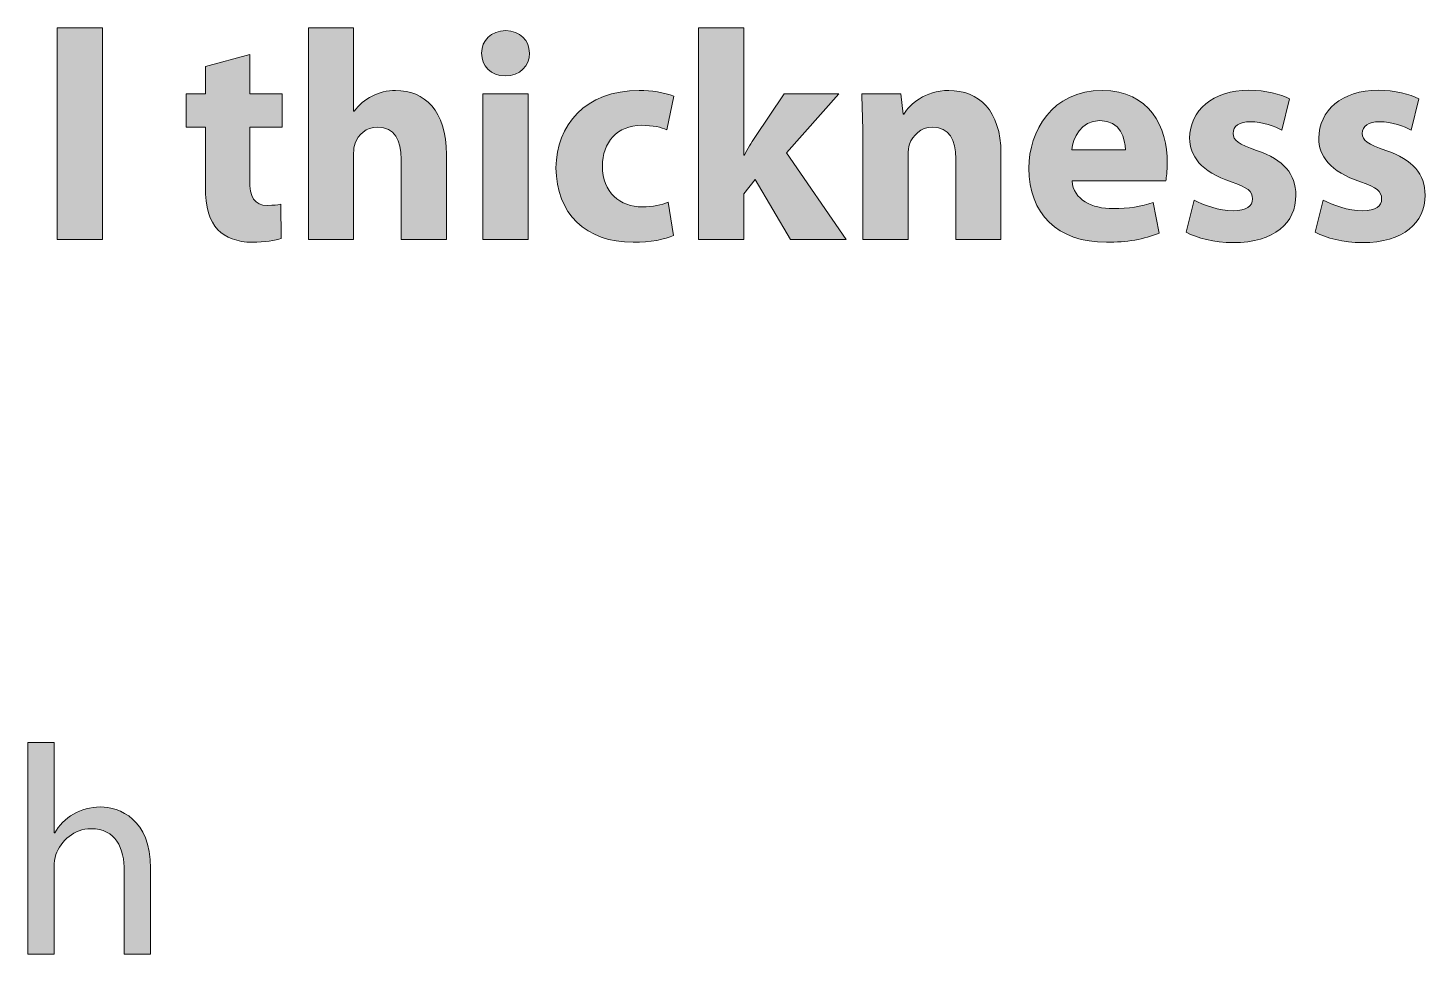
# Model space of a CAD drawing. Header units: inches. Extents: x 110 to 396, y -365 to 80.
# Drawn here: x 339.02 to 371.88, y -43.14 to -21.37 of the extents above; entities that cross this region are included whole.
import ezdxf

# ---------------------------------------------------------------- set-up
doc = ezdxf.new("R2010")
doc.units = ezdxf.units.IN
doc.header["$MEASUREMENT"] = 0
doc.layers.add('description', color=7, linetype='Continuous')

# ---------------------------------------------------------------- blocks, each defined once
blk = doc.blocks.new('block 16')
at = {"layer": 'description'}
h = blk.add_hatch(color=252, dxfattribs=at)
h.dxf.hatch_style = 2
h.paths.add_polyline_path([(339.709, -21.373), (340.773, -21.373), (340.773, -26.342), (339.709, -26.342)])
h = blk.add_hatch(color=252, dxfattribs=at)
h.dxf.hatch_style = 2
edge = h.paths.add_edge_path()
edge.add_spline(control_points=[(345.617, -21.373), (345.617, -21.373), (346.681, -21.373), (346.681, -21.373), (346.681, -21.373), (346.681, -23.333), (346.681, -23.333), (346.681, -23.333), (346.695, -23.333), (346.695, -23.333), (346.807, -23.179), (346.947, -23.06), (347.115, -22.976), (347.276, -22.892), (347.472, -22.843), (347.668, -22.843), (348.346, -22.843), (348.864, -23.312), (348.864, -24.348), (348.864, -24.348), (348.864, -26.342), (348.864, -26.342), (348.864, -26.342), (347.801, -26.342), (347.801, -26.342), (347.801, -26.342), (347.801, -24.46), (347.801, -24.46), (347.801, -24.012), (347.646, -23.704), (347.248, -23.704), (346.968, -23.704), (346.792, -23.886), (346.716, -24.082), (346.688, -24.145), (346.681, -24.236), (346.681, -24.313), (346.681, -24.313), (346.681, -26.342), (346.681, -26.342), (346.681, -26.342), (345.617, -26.342), (345.617, -26.342), (345.617, -26.342), (345.617, -21.373), (345.617, -21.373)], knot_values=[0, 0, 0, 0, 1, 1, 1, 2, 2, 2, 3, 3, 3, 4, 4, 4, 5, 5, 5, 6, 6, 6, 7, 7, 7, 8, 8, 8, 9, 9, 9, 10, 10, 10, 11, 11, 11, 12, 12, 12, 13, 13, 13, 14, 14, 14, 15, 15, 15, 15], degree=3, periodic=1)
h = blk.add_hatch(color=252, dxfattribs=at)
h.dxf.hatch_style = 2
edge = h.paths.add_edge_path()
edge.add_spline(control_points=[(350.818, -21.968), (350.818, -22.262), (350.601, -22.5), (350.244, -22.5), (349.908, -22.5), (349.691, -22.262), (349.691, -21.968), (349.691, -21.667), (349.915, -21.436), (350.258, -21.436), (350.601, -21.436), (350.811, -21.667), (350.818, -21.968)], knot_values=[0, 0, 0, 0, 1, 1, 1, 2, 2, 2, 3, 3, 3, 4, 4, 4, 4], degree=3, periodic=1)
h.paths.add_polyline_path([(349.719, -26.342), (349.719, -22.92), (350.783, -22.92), (350.783, -26.342)])
h = blk.add_hatch(color=252, dxfattribs=at)
h.dxf.hatch_style = 2
edge = h.paths.add_edge_path()
edge.add_spline(control_points=[(355.857, -24.361), (355.857, -24.361), (355.871, -24.361), (355.871, -24.361), (355.948, -24.215), (356.032, -24.075), (356.116, -23.949), (356.116, -23.949), (356.809, -22.92), (356.809, -22.92), (356.809, -22.92), (358.09, -22.92), (358.09, -22.92), (358.09, -22.92), (356.865, -24.306), (356.865, -24.306), (356.865, -24.306), (358.265, -26.342), (358.265, -26.342), (358.265, -26.342), (356.956, -26.342), (356.956, -26.342), (356.956, -26.342), (356.123, -24.935), (356.123, -24.935), (356.123, -24.935), (355.857, -25.271), (355.857, -25.271), (355.857, -25.271), (355.857, -26.342), (355.857, -26.342), (355.857, -26.342), (354.794, -26.342), (354.794, -26.342), (354.794, -26.342), (354.794, -21.373), (354.794, -21.373), (354.794, -21.373), (355.857, -21.373), (355.857, -21.373), (355.857, -21.373), (355.857, -24.361), (355.857, -24.361)], knot_values=[0, 0, 0, 0, 1, 1, 1, 2, 2, 2, 3, 3, 3, 4, 4, 4, 5, 5, 5, 6, 6, 6, 7, 7, 7, 8, 8, 8, 9, 9, 9, 10, 10, 10, 11, 11, 11, 12, 12, 12, 13, 13, 13, 14, 14, 14, 14], degree=3, periodic=1)
h = blk.add_hatch(color=252, dxfattribs=at)
h.dxf.hatch_style = 2
edge = h.paths.add_edge_path()
edge.add_spline(control_points=[(344.238, -21.996), (344.238, -21.996), (344.238, -22.92), (344.238, -22.92), (344.238, -22.92), (345, -22.92), (345, -22.92), (345, -22.92), (345, -23.704), (345, -23.704), (345, -23.704), (344.238, -23.704), (344.238, -23.704), (344.238, -23.704), (344.238, -24.942), (344.238, -24.942), (344.238, -25.355), (344.343, -25.544), (344.658, -25.544), (344.805, -25.544), (344.874, -25.537), (344.972, -25.516), (344.972, -25.516), (344.98, -26.321), (344.98, -26.321), (344.847, -26.37), (344.588, -26.412), (344.293, -26.412), (343.951, -26.412), (343.664, -26.293), (343.489, -26.118), (343.293, -25.915), (343.195, -25.586), (343.195, -25.103), (343.195, -25.103), (343.195, -23.704), (343.195, -23.704), (343.195, -23.704), (342.74, -23.704), (342.74, -23.704), (342.74, -23.704), (342.74, -22.92), (342.74, -22.92), (342.74, -22.92), (343.195, -22.92), (343.195, -22.92), (343.195, -22.92), (343.195, -22.283), (343.195, -22.283), (343.195, -22.283), (344.238, -21.996), (344.238, -21.996)], knot_values=[0, 0, 0, 0, 1, 1, 1, 2, 2, 2, 3, 3, 3, 4, 4, 4, 5, 5, 5, 6, 6, 6, 7, 7, 7, 8, 8, 8, 9, 9, 9, 10, 10, 10, 11, 11, 11, 12, 12, 12, 13, 13, 13, 14, 14, 14, 15, 15, 15, 16, 16, 16, 17, 17, 17, 17], degree=3, periodic=1)
h = blk.add_hatch(color=252, dxfattribs=at)
h.dxf.hatch_style = 2
edge = h.paths.add_edge_path()
edge.add_spline(control_points=[(354.205, -26.251), (354.016, -26.342), (353.659, -26.412), (353.253, -26.412), (352.148, -26.412), (351.441, -25.733), (351.441, -24.662), (351.441, -23.662), (352.127, -22.843), (353.4, -22.843), (353.68, -22.843), (353.988, -22.892), (354.212, -22.976), (354.212, -22.976), (354.044, -23.767), (354.044, -23.767), (353.918, -23.711), (353.729, -23.662), (353.449, -23.662), (352.89, -23.662), (352.525, -24.061), (352.533, -24.62), (352.533, -25.243), (352.952, -25.579), (353.47, -25.579), (353.722, -25.579), (353.918, -25.537), (354.079, -25.467), (354.079, -25.467), (354.205, -26.251), (354.205, -26.251)], knot_values=[0, 0, 0, 0, 1, 1, 1, 2, 2, 2, 3, 3, 3, 4, 4, 4, 5, 5, 5, 6, 6, 6, 7, 7, 7, 8, 8, 8, 9, 9, 9, 10, 10, 10, 10], degree=3, periodic=1)
h = blk.add_hatch(color=252, dxfattribs=at)
h.dxf.hatch_style = 2
edge = h.paths.add_edge_path()
edge.add_spline(control_points=[(358.657, -24.012), (358.657, -23.585), (358.644, -23.228), (358.63, -22.92), (358.63, -22.92), (359.553, -22.92), (359.553, -22.92), (359.553, -22.92), (359.602, -23.396), (359.602, -23.396), (359.602, -23.396), (359.623, -23.396), (359.623, -23.396), (359.763, -23.172), (360.106, -22.843), (360.68, -22.843), (361.38, -22.843), (361.905, -23.312), (361.905, -24.319), (361.905, -24.319), (361.905, -26.342), (361.905, -26.342), (361.905, -26.342), (360.841, -26.342), (360.841, -26.342), (360.841, -26.342), (360.841, -24.446), (360.841, -24.446), (360.841, -24.005), (360.687, -23.704), (360.302, -23.704), (360.008, -23.704), (359.833, -23.907), (359.756, -24.103), (359.728, -24.173), (359.721, -24.271), (359.721, -24.369), (359.721, -24.369), (359.721, -26.342), (359.721, -26.342), (359.721, -26.342), (358.657, -26.342), (358.657, -26.342), (358.657, -26.342), (358.657, -24.012), (358.657, -24.012)], knot_values=[0, 0, 0, 0, 1, 1, 1, 2, 2, 2, 3, 3, 3, 4, 4, 4, 5, 5, 5, 6, 6, 6, 7, 7, 7, 8, 8, 8, 9, 9, 9, 10, 10, 10, 11, 11, 11, 12, 12, 12, 13, 13, 13, 14, 14, 14, 15, 15, 15, 15], degree=3, periodic=1)
h = blk.add_hatch(color=252, dxfattribs=at)
h.dxf.hatch_style = 2
edge = h.paths.add_edge_path()
edge.add_spline(control_points=[(363.578, -24.97), (363.606, -25.411), (364.047, -25.621), (364.544, -25.621), (364.908, -25.621), (365.202, -25.572), (365.489, -25.474), (365.489, -25.474), (365.629, -26.195), (365.629, -26.195), (365.279, -26.342), (364.852, -26.412), (364.39, -26.412), (363.228, -26.412), (362.563, -25.74), (362.563, -24.669), (362.563, -23.802), (363.102, -22.843), (364.292, -22.843), (365.398, -22.843), (365.818, -23.704), (365.818, -24.55), (365.818, -24.732), (365.796, -24.893), (365.783, -24.97), (365.783, -24.97), (363.578, -24.97), (363.578, -24.97)], knot_values=[0, 0, 0, 0, 1, 1, 1, 2, 2, 2, 3, 3, 3, 4, 4, 4, 5, 5, 5, 6, 6, 6, 7, 7, 7, 8, 8, 8, 9, 9, 9, 9], degree=3, periodic=1)
edge = h.paths.add_edge_path()
edge.add_spline(control_points=[(364.831, -24.242), (364.831, -23.984), (364.719, -23.55), (364.229, -23.55), (363.781, -23.55), (363.599, -23.963), (363.572, -24.242), (363.572, -24.242), (364.831, -24.242), (364.831, -24.242)], knot_values=[0, 0, 0, 0, 1, 1, 1, 2, 2, 2, 3, 3, 3, 3], degree=3, periodic=1)
h = blk.add_hatch(color=252, dxfattribs=at)
h.dxf.hatch_style = 2
edge = h.paths.add_edge_path()
edge.add_spline(control_points=[(366.449, -25.418), (366.645, -25.537), (367.05, -25.67), (367.365, -25.67), (367.687, -25.67), (367.82, -25.565), (367.82, -25.39), (367.82, -25.208), (367.715, -25.124), (367.323, -24.991), (366.609, -24.753), (366.337, -24.369), (366.343, -23.963), (366.343, -23.319), (366.889, -22.836), (367.736, -22.836), (368.135, -22.836), (368.485, -22.934), (368.695, -23.039), (368.695, -23.039), (368.513, -23.774), (368.513, -23.774), (368.359, -23.69), (368.058, -23.578), (367.771, -23.578), (367.512, -23.578), (367.365, -23.683), (367.365, -23.851), (367.365, -24.019), (367.498, -24.103), (367.918, -24.25), (368.569, -24.473), (368.835, -24.809), (368.842, -25.306), (368.842, -25.95), (368.345, -26.419), (367.365, -26.419), (366.917, -26.419), (366.518, -26.314), (366.26, -26.174), (366.26, -26.174), (366.449, -25.418), (366.449, -25.418)], knot_values=[0, 0, 0, 0, 1, 1, 1, 2, 2, 2, 3, 3, 3, 4, 4, 4, 5, 5, 5, 6, 6, 6, 7, 7, 7, 8, 8, 8, 9, 9, 9, 10, 10, 10, 11, 11, 11, 12, 12, 12, 13, 13, 13, 14, 14, 14, 14], degree=3, periodic=1)
h = blk.add_hatch(color=252, dxfattribs=at)
h.dxf.hatch_style = 2
edge = h.paths.add_edge_path()
edge.add_spline(control_points=[(369.486, -25.418), (369.682, -25.537), (370.088, -25.67), (370.403, -25.67), (370.725, -25.67), (370.858, -25.565), (370.858, -25.39), (370.858, -25.208), (370.753, -25.124), (370.361, -24.991), (369.647, -24.753), (369.374, -24.369), (369.381, -23.963), (369.381, -23.319), (369.927, -22.836), (370.774, -22.836), (371.173, -22.836), (371.523, -22.934), (371.733, -23.039), (371.733, -23.039), (371.551, -23.774), (371.551, -23.774), (371.397, -23.69), (371.096, -23.578), (370.809, -23.578), (370.55, -23.578), (370.403, -23.683), (370.403, -23.851), (370.403, -24.019), (370.536, -24.103), (370.956, -24.25), (371.607, -24.473), (371.873, -24.809), (371.88, -25.306), (371.88, -25.95), (371.383, -26.419), (370.403, -26.419), (369.955, -26.419), (369.556, -26.314), (369.298, -26.174), (369.298, -26.174), (369.486, -25.418), (369.486, -25.418)], knot_values=[0, 0, 0, 0, 1, 1, 1, 2, 2, 2, 3, 3, 3, 4, 4, 4, 5, 5, 5, 6, 6, 6, 7, 7, 7, 8, 8, 8, 9, 9, 9, 10, 10, 10, 11, 11, 11, 12, 12, 12, 13, 13, 13, 14, 14, 14, 14], degree=3, periodic=1)
h = blk.add_hatch(color=252, dxfattribs=at)
h.dxf.hatch_style = 2
edge = h.paths.add_edge_path()
edge.add_spline(control_points=[(339.022, -38.173), (339.022, -38.173), (339.638, -38.173), (339.638, -38.173), (339.638, -38.173), (339.638, -40.294), (339.638, -40.294), (339.638, -40.294), (339.652, -40.294), (339.652, -40.294), (339.75, -40.119), (339.904, -39.958), (340.092, -39.853), (340.275, -39.748), (340.491, -39.685), (340.723, -39.685), (341.177, -39.685), (341.905, -39.965), (341.905, -41.127), (341.905, -41.127), (341.905, -43.142), (341.905, -43.142), (341.905, -43.142), (341.289, -43.142), (341.289, -43.142), (341.289, -43.142), (341.289, -41.196), (341.289, -41.196), (341.289, -40.651), (341.086, -40.196), (340.506, -40.196), (340.107, -40.196), (339.799, -40.476), (339.68, -40.805), (339.645, -40.896), (339.638, -40.987), (339.638, -41.099), (339.638, -41.099), (339.638, -43.142), (339.638, -43.142), (339.638, -43.142), (339.022, -43.142), (339.022, -43.142), (339.022, -43.142), (339.022, -38.173), (339.022, -38.173)], knot_values=[0, 0, 0, 0, 1, 1, 1, 2, 2, 2, 3, 3, 3, 4, 4, 4, 5, 5, 5, 6, 6, 6, 7, 7, 7, 8, 8, 8, 9, 9, 9, 10, 10, 10, 11, 11, 11, 12, 12, 12, 13, 13, 13, 14, 14, 14, 15, 15, 15, 15], degree=3, periodic=1)
at = {"layer": 'description', "lineweight": 0}
for points in [[(339.709, -21.373), (340.773, -21.373), (340.773, -26.342), (339.709, -26.342), (339.709, -21.373)], [(349.719, -26.342), (349.719, -22.92), (350.783, -22.92), (350.783, -26.342), (349.719, -26.342)]]:
    blk.add_lwpolyline(points, dxfattribs=at)
for points, knots in [([(345.617, -21.373), (345.617, -21.373), (346.681, -21.373), (346.681, -21.373), (346.681, -21.373), (346.681, -23.333), (346.681, -23.333), (346.681, -23.333), (346.695, -23.333), (346.695, -23.333), (346.807, -23.179), (346.947, -23.06), (347.115, -22.976), (347.276, -22.892), (347.472, -22.843), (347.668, -22.843), (348.346, -22.843), (348.864, -23.312), (348.864, -24.348), (348.864, -24.348), (348.864, -26.342), (348.864, -26.342), (348.864, -26.342), (347.801, -26.342), (347.801, -26.342), (347.801, -26.342), (347.801, -24.46), (347.801, -24.46), (347.801, -24.012), (347.646, -23.704), (347.248, -23.704), (346.968, -23.704), (346.792, -23.886), (346.716, -24.082), (346.688, -24.145), (346.681, -24.236), (346.681, -24.313), (346.681, -24.313), (346.681, -26.342), (346.681, -26.342), (346.681, -26.342), (345.617, -26.342), (345.617, -26.342), (345.617, -26.342), (345.617, -21.373), (345.617, -21.373)], [0, 0, 0, 0, 1, 1, 1, 2, 2, 2, 3, 3, 3, 4, 4, 4, 5, 5, 5, 6, 6, 6, 7, 7, 7, 8, 8, 8, 9, 9, 9, 10, 10, 10, 11, 11, 11, 12, 12, 12, 13, 13, 13, 14, 14, 14, 15, 15, 15, 15]), ([(350.818, -21.968), (350.818, -22.262), (350.601, -22.5), (350.244, -22.5), (349.908, -22.5), (349.691, -22.262), (349.691, -21.968), (349.691, -21.667), (349.915, -21.436), (350.258, -21.436), (350.601, -21.436), (350.811, -21.667), (350.818, -21.968)], [0, 0, 0, 0, 1, 1, 1, 2, 2, 2, 3, 3, 3, 4, 4, 4, 4]), ([(355.857, -24.361), (355.857, -24.361), (355.871, -24.361), (355.871, -24.361), (355.948, -24.215), (356.032, -24.075), (356.116, -23.949), (356.116, -23.949), (356.809, -22.92), (356.809, -22.92), (356.809, -22.92), (358.09, -22.92), (358.09, -22.92), (358.09, -22.92), (356.865, -24.306), (356.865, -24.306), (356.865, -24.306), (358.265, -26.342), (358.265, -26.342), (358.265, -26.342), (356.956, -26.342), (356.956, -26.342), (356.956, -26.342), (356.123, -24.935), (356.123, -24.935), (356.123, -24.935), (355.857, -25.271), (355.857, -25.271), (355.857, -25.271), (355.857, -26.342), (355.857, -26.342), (355.857, -26.342), (354.794, -26.342), (354.794, -26.342), (354.794, -26.342), (354.794, -21.373), (354.794, -21.373), (354.794, -21.373), (355.857, -21.373), (355.857, -21.373), (355.857, -21.373), (355.857, -24.361), (355.857, -24.361)], [0, 0, 0, 0, 1, 1, 1, 2, 2, 2, 3, 3, 3, 4, 4, 4, 5, 5, 5, 6, 6, 6, 7, 7, 7, 8, 8, 8, 9, 9, 9, 10, 10, 10, 11, 11, 11, 12, 12, 12, 13, 13, 13, 14, 14, 14, 14]), ([(344.238, -21.996), (344.238, -21.996), (344.238, -22.92), (344.238, -22.92), (344.238, -22.92), (345, -22.92), (345, -22.92), (345, -22.92), (345, -23.704), (345, -23.704), (345, -23.704), (344.238, -23.704), (344.238, -23.704), (344.238, -23.704), (344.238, -24.942), (344.238, -24.942), (344.238, -25.355), (344.343, -25.544), (344.658, -25.544), (344.805, -25.544), (344.874, -25.537), (344.972, -25.516), (344.972, -25.516), (344.98, -26.321), (344.98, -26.321), (344.847, -26.37), (344.588, -26.412), (344.293, -26.412), (343.951, -26.412), (343.664, -26.293), (343.489, -26.118), (343.293, -25.915), (343.195, -25.586), (343.195, -25.103), (343.195, -25.103), (343.195, -23.704), (343.195, -23.704), (343.195, -23.704), (342.74, -23.704), (342.74, -23.704), (342.74, -23.704), (342.74, -22.92), (342.74, -22.92), (342.74, -22.92), (343.195, -22.92), (343.195, -22.92), (343.195, -22.92), (343.195, -22.283), (343.195, -22.283), (343.195, -22.283), (344.238, -21.996), (344.238, -21.996)], [0, 0, 0, 0, 1, 1, 1, 2, 2, 2, 3, 3, 3, 4, 4, 4, 5, 5, 5, 6, 6, 6, 7, 7, 7, 8, 8, 8, 9, 9, 9, 10, 10, 10, 11, 11, 11, 12, 12, 12, 13, 13, 13, 14, 14, 14, 15, 15, 15, 16, 16, 16, 17, 17, 17, 17]), ([(354.205, -26.251), (354.016, -26.342), (353.659, -26.412), (353.253, -26.412), (352.148, -26.412), (351.441, -25.733), (351.441, -24.662), (351.441, -23.662), (352.127, -22.843), (353.4, -22.843), (353.68, -22.843), (353.988, -22.892), (354.212, -22.976), (354.212, -22.976), (354.044, -23.767), (354.044, -23.767), (353.918, -23.711), (353.729, -23.662), (353.449, -23.662), (352.89, -23.662), (352.525, -24.061), (352.533, -24.62), (352.533, -25.243), (352.952, -25.579), (353.47, -25.579), (353.722, -25.579), (353.918, -25.537), (354.079, -25.467), (354.079, -25.467), (354.205, -26.251), (354.205, -26.251)], [0, 0, 0, 0, 1, 1, 1, 2, 2, 2, 3, 3, 3, 4, 4, 4, 5, 5, 5, 6, 6, 6, 7, 7, 7, 8, 8, 8, 9, 9, 9, 10, 10, 10, 10]), ([(358.657, -24.012), (358.657, -23.585), (358.644, -23.228), (358.63, -22.92), (358.63, -22.92), (359.553, -22.92), (359.553, -22.92), (359.553, -22.92), (359.602, -23.396), (359.602, -23.396), (359.602, -23.396), (359.623, -23.396), (359.623, -23.396), (359.763, -23.172), (360.106, -22.843), (360.68, -22.843), (361.38, -22.843), (361.905, -23.312), (361.905, -24.319), (361.905, -24.319), (361.905, -26.342), (361.905, -26.342), (361.905, -26.342), (360.841, -26.342), (360.841, -26.342), (360.841, -26.342), (360.841, -24.446), (360.841, -24.446), (360.841, -24.005), (360.687, -23.704), (360.302, -23.704), (360.008, -23.704), (359.833, -23.907), (359.756, -24.103), (359.728, -24.173), (359.721, -24.271), (359.721, -24.369), (359.721, -24.369), (359.721, -26.342), (359.721, -26.342), (359.721, -26.342), (358.657, -26.342), (358.657, -26.342), (358.657, -26.342), (358.657, -24.012), (358.657, -24.012)], [0, 0, 0, 0, 1, 1, 1, 2, 2, 2, 3, 3, 3, 4, 4, 4, 5, 5, 5, 6, 6, 6, 7, 7, 7, 8, 8, 8, 9, 9, 9, 10, 10, 10, 11, 11, 11, 12, 12, 12, 13, 13, 13, 14, 14, 14, 15, 15, 15, 15]), ([(363.578, -24.97), (363.606, -25.411), (364.047, -25.621), (364.544, -25.621), (364.908, -25.621), (365.202, -25.572), (365.489, -25.474), (365.489, -25.474), (365.629, -26.195), (365.629, -26.195), (365.279, -26.342), (364.852, -26.412), (364.39, -26.412), (363.228, -26.412), (362.563, -25.74), (362.563, -24.669), (362.563, -23.802), (363.102, -22.843), (364.292, -22.843), (365.398, -22.843), (365.818, -23.704), (365.818, -24.55), (365.818, -24.732), (365.796, -24.893), (365.783, -24.97), (365.783, -24.97), (363.578, -24.97), (363.578, -24.97)], [0, 0, 0, 0, 1, 1, 1, 2, 2, 2, 3, 3, 3, 4, 4, 4, 5, 5, 5, 6, 6, 6, 7, 7, 7, 8, 8, 8, 9, 9, 9, 9]), ([(366.449, -25.418), (366.645, -25.537), (367.05, -25.67), (367.365, -25.67), (367.687, -25.67), (367.82, -25.565), (367.82, -25.39), (367.82, -25.208), (367.715, -25.124), (367.323, -24.991), (366.609, -24.753), (366.337, -24.369), (366.343, -23.963), (366.343, -23.319), (366.889, -22.836), (367.736, -22.836), (368.135, -22.836), (368.485, -22.934), (368.695, -23.039), (368.695, -23.039), (368.513, -23.774), (368.513, -23.774), (368.359, -23.69), (368.058, -23.578), (367.771, -23.578), (367.512, -23.578), (367.365, -23.683), (367.365, -23.851), (367.365, -24.019), (367.498, -24.103), (367.918, -24.25), (368.569, -24.473), (368.835, -24.809), (368.842, -25.306), (368.842, -25.95), (368.345, -26.419), (367.365, -26.419), (366.917, -26.419), (366.518, -26.314), (366.26, -26.174), (366.26, -26.174), (366.449, -25.418), (366.449, -25.418)], [0, 0, 0, 0, 1, 1, 1, 2, 2, 2, 3, 3, 3, 4, 4, 4, 5, 5, 5, 6, 6, 6, 7, 7, 7, 8, 8, 8, 9, 9, 9, 10, 10, 10, 11, 11, 11, 12, 12, 12, 13, 13, 13, 14, 14, 14, 14]), ([(369.486, -25.418), (369.682, -25.537), (370.088, -25.67), (370.403, -25.67), (370.725, -25.67), (370.858, -25.565), (370.858, -25.39), (370.858, -25.208), (370.753, -25.124), (370.361, -24.991), (369.647, -24.753), (369.374, -24.369), (369.381, -23.963), (369.381, -23.319), (369.927, -22.836), (370.774, -22.836), (371.173, -22.836), (371.523, -22.934), (371.733, -23.039), (371.733, -23.039), (371.551, -23.774), (371.551, -23.774), (371.397, -23.69), (371.096, -23.578), (370.809, -23.578), (370.55, -23.578), (370.403, -23.683), (370.403, -23.851), (370.403, -24.019), (370.536, -24.103), (370.956, -24.25), (371.607, -24.473), (371.873, -24.809), (371.88, -25.306), (371.88, -25.95), (371.383, -26.419), (370.403, -26.419), (369.955, -26.419), (369.556, -26.314), (369.298, -26.174), (369.298, -26.174), (369.486, -25.418), (369.486, -25.418)], [0, 0, 0, 0, 1, 1, 1, 2, 2, 2, 3, 3, 3, 4, 4, 4, 5, 5, 5, 6, 6, 6, 7, 7, 7, 8, 8, 8, 9, 9, 9, 10, 10, 10, 11, 11, 11, 12, 12, 12, 13, 13, 13, 14, 14, 14, 14]), ([(364.831, -24.242), (364.831, -23.984), (364.719, -23.55), (364.229, -23.55), (363.781, -23.55), (363.599, -23.963), (363.572, -24.242), (363.572, -24.242), (364.831, -24.242), (364.831, -24.242)], [0, 0, 0, 0, 1, 1, 1, 2, 2, 2, 3, 3, 3, 3]), ([(339.022, -38.173), (339.022, -38.173), (339.638, -38.173), (339.638, -38.173), (339.638, -38.173), (339.638, -40.294), (339.638, -40.294), (339.638, -40.294), (339.652, -40.294), (339.652, -40.294), (339.75, -40.119), (339.904, -39.958), (340.092, -39.853), (340.275, -39.748), (340.491, -39.685), (340.723, -39.685), (341.177, -39.685), (341.905, -39.965), (341.905, -41.127), (341.905, -41.127), (341.905, -43.142), (341.905, -43.142), (341.905, -43.142), (341.289, -43.142), (341.289, -43.142), (341.289, -43.142), (341.289, -41.196), (341.289, -41.196), (341.289, -40.651), (341.086, -40.196), (340.506, -40.196), (340.107, -40.196), (339.799, -40.476), (339.68, -40.805), (339.645, -40.896), (339.638, -40.987), (339.638, -41.099), (339.638, -41.099), (339.638, -43.142), (339.638, -43.142), (339.638, -43.142), (339.022, -43.142), (339.022, -43.142), (339.022, -43.142), (339.022, -38.173), (339.022, -38.173)], [0, 0, 0, 0, 1, 1, 1, 2, 2, 2, 3, 3, 3, 4, 4, 4, 5, 5, 5, 6, 6, 6, 7, 7, 7, 8, 8, 8, 9, 9, 9, 10, 10, 10, 11, 11, 11, 12, 12, 12, 13, 13, 13, 14, 14, 14, 15, 15, 15, 15])]:
    blk.add_open_spline(points, degree=3, knots=knots, dxfattribs=at)
blk = doc.blocks.new('block 15')
at = {"layer": 'description'}
blk.add_blockref('block 16', (0, 0), dxfattribs=at)

msp = doc.modelspace()

# ---------------------------------------------------------------- block references
at = {"layer": 'description'}
msp.add_blockref('block 15', (0, 0), dxfattribs=at)

doc.saveas('drawing.dxf')
